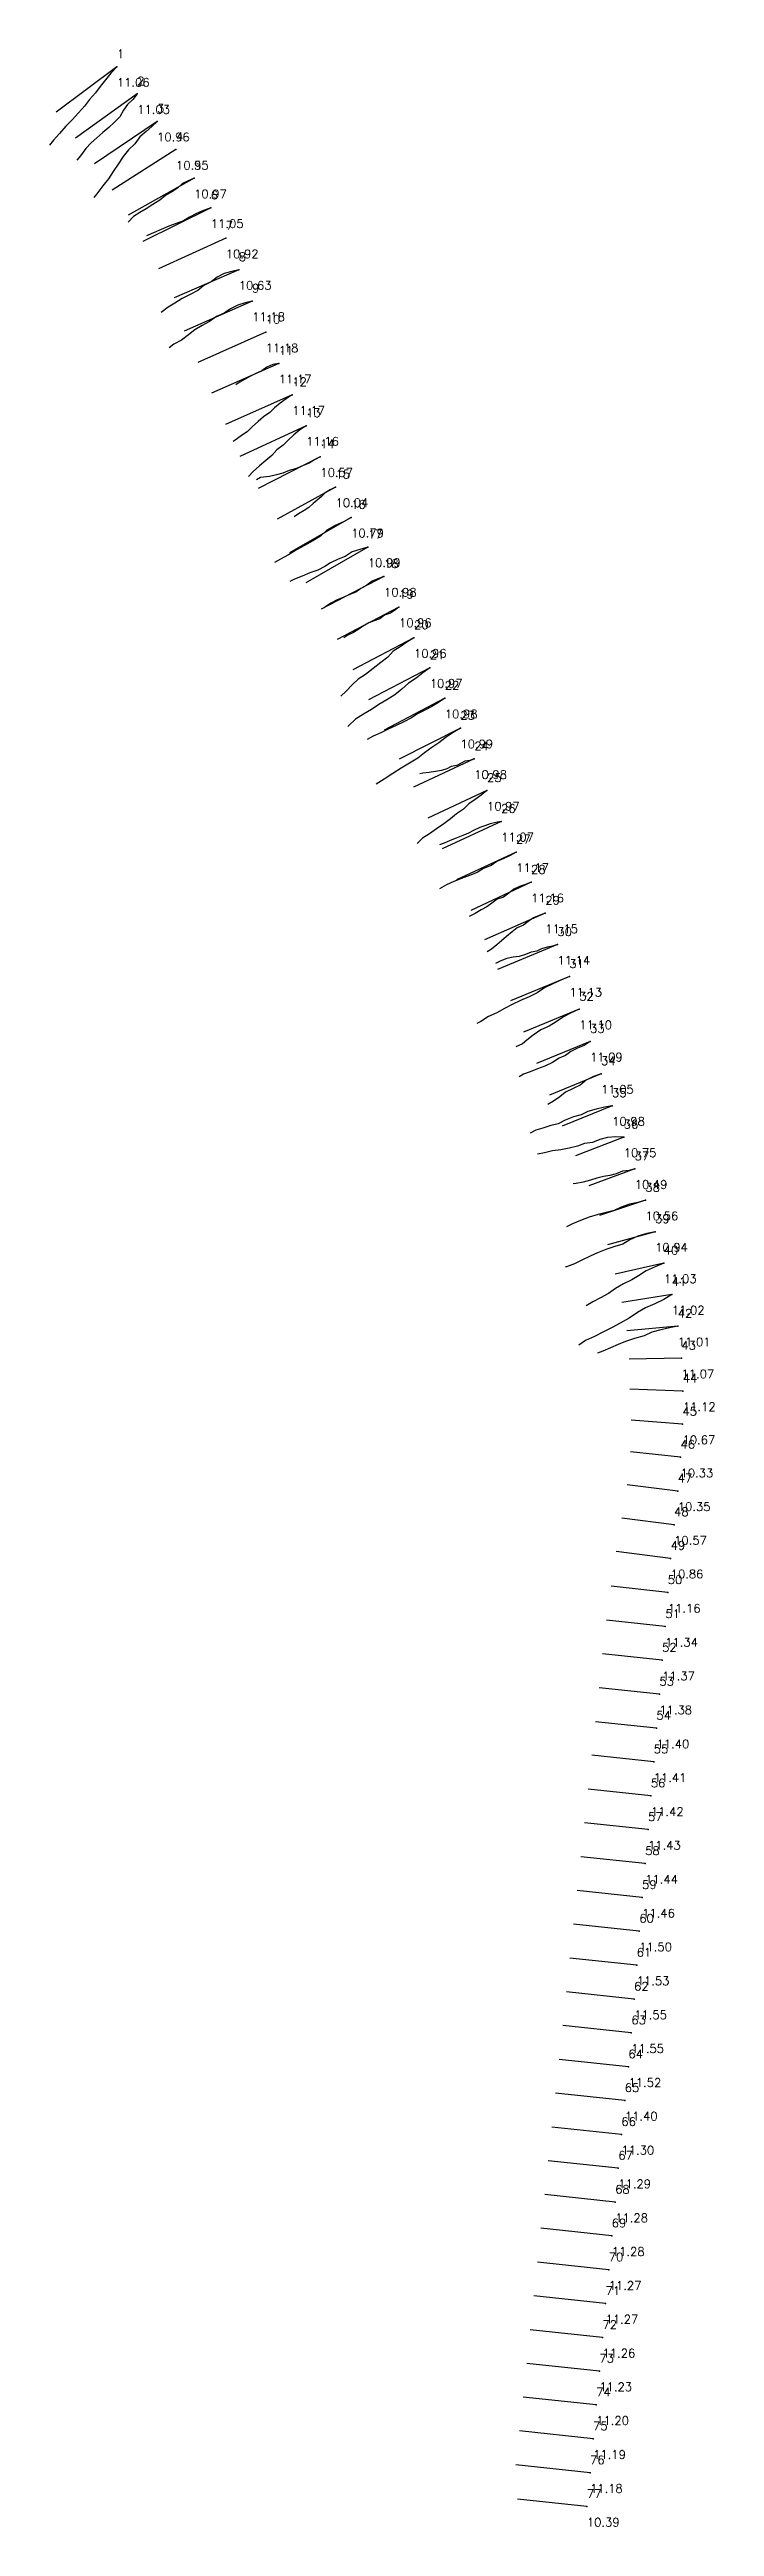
# Model space of a CAD drawing. Extents: x 748848.6 to 748872.1, y 8930454.9 to 8930542.4.
import ezdxf

# ---------------------------------------------------------------- set-up
doc = ezdxf.new("R2010")
doc.units = 0
for name, color, linetype in [('Hole', 7, 'Continuous'), ('Length', 7, 'Continuous'), ('Number', 7, 'Continuous'), ('Real Hole', 7, 'Continuous'), ('Theoretical Hole', 7, 'Continuous')]:
    doc.layers.add(name, color=color, linetype=linetype)
doc.styles.get("Standard").update_dxf_attribs({"font": 'simplex.shx'})

msp = doc.modelspace()

# ---------------------------------------------------------------- linework, layer by layer
at = {"layer": 'Hole', "color": 244, "true_color": 0x0a11ff}
for p in [(748850.95, 8930541.75, 220.74), (748851.67, 8930540.79, 220.7), (748852.37, 8930539.82, 220.63), (748853.04, 8930538.82, 220.63), (748853.68, 8930537.81, 220.67), (748854.27, 8930536.76, 220.73), (748854.8, 8930535.69, 220.85), (748855.26, 8930534.58, 220.92), (748855.73, 8930533.47, 220.87), (748856.21, 8930532.37, 220.87), (748856.67, 8930531.27, 220.87), (748857.15, 8930530.16, 220.87), (748857.64, 8930529.07, 220.86), (748858.14, 8930527.97, 220.79), (748858.68, 8930526.9, 220.72), (748859.23, 8930525.83, 220.65), (748859.82, 8930524.78, 220.69), (748860.39, 8930523.74, 220.7), (748860.92, 8930522.66, 220.68), (748861.45, 8930521.58, 220.69), (748862.01, 8930520.52, 220.7), (748862.54, 8930519.44, 220.71), (748863.09, 8930518.38, 220.72), (748863.58, 8930517.3, 220.72), (748864.03, 8930516.18, 220.73), (748864.53, 8930515.09, 220.83), (748865.06, 8930514.01, 220.93), (748865.59, 8930512.94, 220.91), (748866.09, 8930511.85, 220.9), (748866.52, 8930510.74, 220.9), (748866.94, 8930509.61, 220.9), (748867.29, 8930508.46, 220.9), (748867.67, 8930507.32, 220.9), (748868.06, 8930506.18, 220.87), (748868.45, 8930505.05, 220.82), (748868.86, 8930503.94, 220.83), (748869.25, 8930502.82, 220.85), (748869.63, 8930501.71, 220.87), (748869.97, 8930500.6, 220.88), (748870.28, 8930499.49, 220.9), (748870.56, 8930498.38, 220.91), (748870.77, 8930497.26, 220.93), (748870.9, 8930496.13, 220.95), (748870.95, 8930494.97, 220.96), (748870.94, 8930493.8, 220.98), (748870.87, 8930492.63, 221), (748870.77, 8930491.44, 221.01), (748870.64, 8930490.25, 221.02), (748870.52, 8930489.06, 221.05), (748870.42, 8930487.85, 221.12), (748870.33, 8930486.65, 221.17), (748870.22, 8930485.46, 221.18), (748870.12, 8930484.26, 221.18), (748870.02, 8930483.06, 221.19), (748869.92, 8930481.87, 221.19), (748869.82, 8930480.67, 221.2), (748869.72, 8930479.48, 221.2), (748869.62, 8930478.28, 221.21), (748869.51, 8930477.08, 221.23), (748869.41, 8930475.89, 221.26), (748869.32, 8930474.69, 221.28), (748869.23, 8930473.49, 221.3), (748869.13, 8930472.3, 221.29), (748869.03, 8930471.1, 221.25), (748868.9, 8930469.91, 221.13), (748868.78, 8930468.71, 221.03), (748868.67, 8930467.52, 221.01), (748868.56, 8930466.32, 221), (748868.44, 8930465.13, 220.99), (748868.33, 8930463.93, 220.99), (748868.22, 8930462.74, 220.98), (748868.11, 8930461.54, 220.97), (748868, 8930460.35, 220.93), (748867.89, 8930459.16, 220.89), (748867.78, 8930457.96, 220.88), (748867.67, 8930456.76, 220.87), (748867.56, 8930455.57, 220.86)]:
    msp.add_point(p, dxfattribs=at)
at = {"layer": 'Real Hole', "color": 1, "true_color": 0xff0000}
for points in [[(748850.95, 8930541.75, 220.74), (748850.743, 8930541.516, 219.79), (748850.55, 8930541.285, 218.837), (748850.36, 8930541.056, 217.882), (748850.194, 8930540.828, 216.922), (748849.984, 8930540.594, 215.973), (748849.808, 8930540.359, 215.017), (748849.591, 8930540.122, 214.07), (748849.372, 8930539.878, 213.126), (748849.15, 8930539.65, 212.177), (748848.927, 8930539.393, 211.237), (748848.709, 8930539.151, 210.292), (748848.571, 8930538.975, 209.628)], [(748851.67, 8930540.79, 220.7), (748851.512, 8930540.595, 219.732), (748851.33, 8930540.412, 218.766), (748851.183, 8930540.213, 217.797), (748851.057, 8930539.98, 216.833), (748850.866, 8930539.788, 215.87), (748850.668, 8930539.607, 214.907), (748850.46, 8930539.423, 213.946), (748850.248, 8930539.238, 212.986), (748850.04, 8930539.061, 212.024), (748849.855, 8930538.86, 211.063), (748849.67, 8930538.603, 210.114), (748849.533, 8930538.443, 209.446)], [(748852.37, 8930539.82, 220.63), (748852.187, 8930539.642, 219.663), (748851.992, 8930539.466, 218.698), (748851.763, 8930539.276, 217.744), (748851.582, 8930539.03, 216.791), (748851.362, 8930538.814, 215.84), (748851.176, 8930538.575, 214.887), (748850.997, 8930538.308, 213.94), (748850.825, 8930538.047, 212.99), (748850.651, 8930537.793, 212.039), (748850.456, 8930537.536, 211.092), (748850.247, 8930537.26, 210.154), (748850.134, 8930537.133, 209.684)], [(748853.68, 8930537.81, 220.67), (748853.473, 8930537.723, 219.696), (748853.267, 8930537.619, 218.722), (748853.093, 8930537.458, 217.751), (748852.894, 8930537.324, 216.78), (748852.671, 8930537.195, 215.814), (748852.471, 8930537.035, 214.847), (748852.225, 8930536.888, 213.889), (748851.981, 8930536.735, 212.932), (748851.763, 8930536.6, 211.965), (748851.537, 8930536.457, 211.002), (748851.349, 8930536.261, 210.039)], [(748854.27, 8930536.76, 220.73), (748854.008, 8930536.675, 219.769), (748853.764, 8930536.564, 218.805), (748853.521, 8930536.437, 217.844), (748853.305, 8930536.305, 216.876), (748853.049, 8930536.212, 215.914), (748852.787, 8930536.118, 214.954), (748852.521, 8930535.999, 213.997), (748852.25, 8930535.877, 213.042), (748852.001, 8930535.776, 212.079)], [(748855.26, 8930534.58, 220.92), (748855.011, 8930534.516, 219.954), (748854.738, 8930534.444, 218.994), (748854.493, 8930534.311, 218.034), (748854.279, 8930534.149, 217.071), (748854.024, 8930534.019, 216.112), (748853.807, 8930533.844, 215.152), (748853.537, 8930533.704, 214.199), (748853.26, 8930533.56, 213.25), (748853.001, 8930533.402, 212.297), (748852.763, 8930533.259, 211.336), (748852.519, 8930533.07, 210.385)], [(748855.73, 8930533.47, 220.87), (748855.48, 8930533.404, 219.904), (748855.221, 8930533.321, 218.942), (748854.963, 8930533.201, 217.983), (748854.743, 8930533.045, 217.02), (748854.473, 8930532.928, 216.064), (748854.223, 8930532.746, 215.113), (748853.966, 8930532.605, 214.157), (748853.701, 8930532.461, 213.204), (748853.479, 8930532.282, 212.246), (748853.232, 8930532.089, 211.296), (748852.965, 8930531.948, 210.343), (748852.798, 8930531.816, 209.676)], [(748856.67, 8930531.27, 220.87), (748856.465, 8930531.231, 219.892), (748856.254, 8930531.14, 218.919), (748856.073, 8930531.011, 217.944), (748855.865, 8930530.913, 216.97), (748855.648, 8930530.811, 216), (748855.46, 8930530.698, 215.024), (748855.277, 8930530.591, 214.047), (748855.15, 8930530.518, 213.465)], [(748857.15, 8930530.16, 220.87), (748856.938, 8930530.015, 219.903), (748856.72, 8930529.87, 218.938), (748856.516, 8930529.706, 217.973), (748856.358, 8930529.531, 217.002), (748856.135, 8930529.387, 216.037), (748855.939, 8930529.214, 215.072), (748855.739, 8930529.046, 214.107), (748855.563, 8930528.864, 213.14), (748855.348, 8930528.708, 212.176), (748855.132, 8930528.555, 211.211), (748855.066, 8930528.506, 210.922)], [(748857.64, 8930529.07, 220.86), (748857.419, 8930528.922, 219.896), (748857.202, 8930528.743, 218.936), (748857.004, 8930528.562, 217.973), (748856.826, 8930528.38, 217.006), (748856.609, 8930528.218, 216.043), (748856.429, 8930528.018, 215.08), (748856.219, 8930527.839, 214.119), (748855.991, 8930527.65, 213.164), (748855.767, 8930527.451, 212.21), (748855.602, 8930527.275, 211.447)], [(748858.14, 8930527.97, 220.79), (748857.936, 8930527.865, 219.817), (748857.745, 8930527.745, 218.842), (748857.534, 8930527.663, 217.869), (748857.296, 8930527.559, 216.903), (748857.045, 8930527.486, 215.937), (748856.815, 8930527.389, 214.969), (748856.595, 8930527.334, 213.995), (748856.342, 8930527.276, 213.03), (748856.032, 8930527.234, 212.08), (748855.881, 8930527.154, 211.505)], [(748858.68, 8930526.9, 220.72), (748858.485, 8930526.802, 219.744), (748858.306, 8930526.696, 218.766), (748858.173, 8930526.556, 217.785), (748858.027, 8930526.443, 216.802), (748857.882, 8930526.317, 215.821), (748857.736, 8930526.183, 214.84), (748857.566, 8930526.075, 213.861), (748857.371, 8930525.954, 212.888), (748857.215, 8930525.854, 212.007)], [(748859.23, 8930525.83, 220.65), (748858.955, 8930525.679, 219.7), (748858.67, 8930525.542, 218.752), (748858.373, 8930525.383, 217.81), (748858.15, 8930525.17, 216.859), (748857.879, 8930525.006, 215.911), (748857.587, 8930524.841, 214.969), (748857.303, 8930524.684, 214.022), (748857.015, 8930524.51, 213.081), (748856.732, 8930524.35, 212.135), (748856.525, 8930524.237, 211.371)], [(748859.82, 8930524.78, 220.69), (748859.531, 8930524.701, 219.736), (748859.262, 8930524.611, 218.777), (748859.019, 8930524.449, 217.821), (748858.767, 8930524.352, 216.858), (748858.499, 8930524.224, 215.903), (748858.294, 8930524.099, 214.932), (748858.049, 8930523.972, 213.971), (748857.774, 8930523.87, 213.015), (748857.493, 8930523.756, 212.062), (748857.225, 8930523.646, 211.105), (748857.059, 8930523.57, 210.533)], [(748860.39, 8930523.74, 220.7), (748860.178, 8930523.665, 219.726), (748859.974, 8930523.572, 218.751), (748859.788, 8930523.434, 217.778), (748859.568, 8930523.317, 216.81), (748859.399, 8930523.187, 215.833), (748859.212, 8930523.124, 214.852), (748858.967, 8930523.017, 213.889), (748858.737, 8930522.919, 212.921), (748858.517, 8930522.799, 211.952), (748858.302, 8930522.654, 210.987), (748858.279, 8930522.64, 210.89)], [(748860.92, 8930522.66, 220.68), (748860.766, 8930522.538, 219.699), (748860.615, 8930522.45, 218.715), (748860.413, 8930522.372, 217.739), (748860.249, 8930522.253, 216.759), (748860.043, 8930522.181, 215.783), (748859.849, 8930522.108, 214.805), (748859.63, 8930521.979, 213.838), (748859.47, 8930521.863, 212.858), (748859.314, 8930521.767, 211.875), (748859.117, 8930521.673, 210.899), (748858.971, 8930521.581, 210.118)], [(748861.45, 8930521.58, 220.69), (748861.197, 8930521.424, 219.735), (748860.965, 8930521.259, 218.777), (748860.714, 8930521.109, 217.82), (748860.522, 8930520.896, 216.862), (748860.28, 8930520.7, 215.912), (748860.008, 8930520.493, 214.972), (748859.736, 8930520.281, 214.034), (748859.482, 8930520.112, 213.081), (748859.27, 8930519.913, 212.124), (748859.049, 8930519.696, 211.174), (748858.865, 8930519.516, 210.416)], [(748862.01, 8930520.52, 220.7), (748861.757, 8930520.342, 219.749), (748861.522, 8930520.15, 218.796), (748861.252, 8930519.975, 217.849), (748861.016, 8930519.76, 216.902), (748860.77, 8930519.567, 215.952), (748860.492, 8930519.39, 215.008), (748860.206, 8930519.222, 214.064), (748859.946, 8930519.048, 213.115), (748859.663, 8930518.879, 212.17), (748859.378, 8930518.698, 211.229), (748859.137, 8930518.464, 210.287), (748859.11, 8930518.441, 210.194)], [(748862.54, 8930519.44, 220.71), (748862.315, 8930519.287, 219.748), (748862.078, 8930519.152, 218.786), (748861.829, 8930519.019, 217.826), (748861.573, 8930518.894, 216.868), (748861.36, 8930518.746, 215.902), (748861.088, 8930518.614, 214.949), (748860.822, 8930518.482, 213.994), (748860.542, 8930518.351, 213.043), (748860.281, 8930518.226, 212.086), (748860.008, 8930518.103, 211.131), (748859.793, 8930517.986, 210.162)], [(748863.09, 8930518.38, 220.72), (748862.836, 8930518.228, 219.765), (748862.584, 8930518.068, 218.81), (748862.327, 8930517.87, 217.865), (748862.084, 8930517.698, 216.91), (748861.817, 8930517.509, 215.965), (748861.585, 8930517.323, 215.01), (748861.297, 8930517.145, 214.069), (748860.999, 8930516.968, 213.131), (748860.703, 8930516.784, 212.194), (748860.393, 8930516.587, 211.263), (748860.109, 8930516.405, 210.322)], [(748863.58, 8930517.3, 220.72), (748863.419, 8930517.241, 219.735), (748863.25, 8930517.216, 218.749), (748863.119, 8930517.147, 217.761), (748862.968, 8930517.068, 216.775), (748862.766, 8930517.036, 215.796), (748862.607, 8930516.954, 214.812), (748862.42, 8930516.893, 213.832), (748862.207, 8930516.86, 212.855), (748861.991, 8930516.825, 211.88), (748861.767, 8930516.792, 210.906), (748861.654, 8930516.777, 210.317)], [(748864.03, 8930516.18, 220.73), (748863.825, 8930516.022, 219.764), (748863.61, 8930515.863, 218.8), (748863.383, 8930515.708, 217.839), (748863.198, 8930515.521, 216.874), (748862.953, 8930515.36, 215.918), (748862.735, 8930515.182, 214.959), (748862.501, 8930515.006, 214.003), (748862.25, 8930514.828, 213.051), (748862.003, 8930514.655, 212.097), (748861.751, 8930514.502, 211.142), (748861.557, 8930514.316, 210.179)], [(748864.53, 8930515.09, 220.83), (748864.341, 8930515.049, 219.849), (748864.146, 8930515.009, 218.869), (748863.958, 8930514.932, 217.89), (748863.772, 8930514.874, 216.909), (748863.555, 8930514.769, 215.938), (748863.381, 8930514.673, 214.958), (748863.178, 8930514.599, 213.982), (748862.941, 8930514.502, 213.015), (748862.727, 8930514.412, 212.043), (748862.512, 8930514.326, 211.07), (748862.351, 8930514.269, 210.391)], [(748865.06, 8930514.01, 220.93), (748864.846, 8930513.887, 219.961), (748864.62, 8930513.783, 218.992), (748864.379, 8930513.673, 218.028), (748864.178, 8930513.539, 217.058), (748863.906, 8930513.432, 216.101), (748863.679, 8930513.286, 215.138), (748863.415, 8930513.184, 214.179), (748863.132, 8930513.073, 213.227), (748862.864, 8930512.964, 212.27), (748862.598, 8930512.853, 211.312), (748862.356, 8930512.711, 210.352)], [(748865.59, 8930512.94, 220.91), (748865.386, 8930512.865, 219.934), (748865.182, 8930512.79, 218.958), (748864.975, 8930512.695, 217.984), (748864.804, 8930512.56, 217.008), (748864.611, 8930512.417, 216.037), (748864.394, 8930512.34, 215.064), (748864.198, 8930512.201, 214.093), (748864.021, 8930512.08, 213.117), (748863.819, 8930511.967, 212.144), (748863.616, 8930511.842, 211.173), (748863.398, 8930511.739, 210.202)], [(748866.09, 8930511.85, 220.9), (748865.876, 8930511.774, 219.926), (748865.671, 8930511.684, 218.952), (748865.487, 8930511.562, 217.976), (748865.319, 8930511.426, 217), (748865.091, 8930511.327, 216.031), (748864.92, 8930511.189, 215.056), (748864.716, 8930511.023, 214.091), (748864.547, 8930510.872, 213.117), (748864.378, 8930510.727, 212.142), (748864.185, 8930510.581, 211.172), (748864.036, 8930510.485, 210.495)], [(748866.52, 8930510.74, 220.9), (748866.346, 8930510.689, 219.917), (748866.159, 8930510.655, 218.935), (748865.957, 8930510.593, 217.957), (748865.796, 8930510.508, 216.974), (748865.591, 8930510.47, 215.996), (748865.392, 8930510.393, 215.019), (748865.169, 8930510.323, 214.047), (748864.951, 8930510.298, 213.071), (748864.733, 8930510.252, 212.096), (748864.521, 8930510.172, 211.122), (748864.325, 8930510.068, 210.147)], [(748866.94, 8930509.61, 220.9), (748866.641, 8930509.49, 219.953), (748866.353, 8930509.357, 219.005), (748866.061, 8930509.216, 218.059), (748865.801, 8930509.032, 217.111), (748865.516, 8930508.9, 216.162), (748865.216, 8930508.763, 215.218), (748864.925, 8930508.629, 214.27), (748864.648, 8930508.48, 213.321), (748864.375, 8930508.33, 212.371), (748864.083, 8930508.196, 211.424), (748863.81, 8930508.019, 210.478), (748863.668, 8930507.95, 210.004)], [(748867.29, 8930508.46, 220.9), (748867.01, 8930508.334, 219.948), (748866.738, 8930508.194, 218.996), (748866.475, 8930508.018, 218.048), (748866.227, 8930507.857, 217.092), (748865.927, 8930507.728, 216.147), (748865.666, 8930507.539, 215.201), (748865.437, 8930507.363, 214.243), (748865.28, 8930507.238, 213.263), (748865.054, 8930507.135, 212.503)], [(748867.67, 8930507.32, 220.9), (748867.463, 8930507.182, 219.931), (748867.232, 8930507.079, 218.964), (748866.992, 8930506.967, 218), (748866.807, 8930506.821, 217.028), (748866.577, 8930506.733, 216.058), (748866.347, 8930506.58, 215.097), (748866.068, 8930506.448, 214.146), (748865.82, 8930506.347, 213.183), (748865.551, 8930506.241, 212.226), (748865.318, 8930506.16, 211.256), (748865.168, 8930506.074, 210.578)], [(748868.06, 8930506.18, 220.87), (748867.797, 8930506.078, 219.911), (748867.529, 8930505.951, 218.956), (748867.322, 8930505.78, 217.992), (748867.071, 8930505.657, 217.032), (748866.799, 8930505.525, 216.079), (748866.607, 8930505.368, 215.11), (748866.385, 8930505.206, 214.149), (748866.178, 8930505.098, 213.383)], [(748868.45, 8930505.05, 220.82), (748868.185, 8930504.994, 219.857), (748867.893, 8930504.93, 218.903), (748867.596, 8930504.844, 217.952), (748867.361, 8930504.732, 216.987), (748867.088, 8930504.66, 216.027), (748866.787, 8930504.534, 215.082), (748866.544, 8930504.415, 214.119), (748866.29, 8930504.346, 213.155), (748866.002, 8930504.256, 212.201), (748865.754, 8930504.184, 211.235), (748865.554, 8930504.081, 210.363)], [(748868.86, 8930503.94, 220.83), (748868.584, 8930503.949, 219.869), (748868.287, 8930503.931, 218.914), (748868.012, 8930503.856, 217.956), (748867.755, 8930503.756, 216.994), (748867.48, 8930503.716, 216.034), (748867.232, 8930503.62, 215.07), (748866.936, 8930503.552, 214.117), (748866.636, 8930503.496, 213.165), (748866.348, 8930503.454, 212.208), (748866.059, 8930503.382, 211.254), (748865.815, 8930503.338, 210.599)], [(748869.25, 8930502.82, 220.85), (748869.054, 8930502.76, 219.871), (748868.813, 8930502.733, 218.901), (748868.6, 8930502.646, 217.928), (748868.372, 8930502.588, 216.956), (748868.142, 8930502.545, 215.984), (748867.913, 8930502.496, 215.011), (748867.685, 8930502.421, 214.041), (748867.423, 8930502.347, 213.078), (748867.176, 8930502.305, 212.11), (748867.076, 8930502.291, 211.723)], [(748869.63, 8930501.71, 220.87), (748869.361, 8930501.634, 219.91), (748869.061, 8930501.575, 218.958), (748868.772, 8930501.472, 218.006), (748868.528, 8930501.343, 217.045), (748868.242, 8930501.279, 216.089), (748867.953, 8930501.204, 215.134), (748867.646, 8930501.112, 214.187), (748867.338, 8930500.999, 213.242), (748867.056, 8930500.873, 212.291), (748866.845, 8930500.77, 211.527)], [(748869.97, 8930500.6, 220.88), (748869.674, 8930500.54, 219.927), (748869.365, 8930500.441, 218.981), (748869.075, 8930500.313, 218.032), (748868.827, 8930500.164, 217.075), (748868.542, 8930500.074, 216.121), (748868.225, 8930499.975, 215.178), (748867.94, 8930499.851, 214.227), (748867.67, 8930499.732, 213.272), (748867.378, 8930499.599, 212.325), (748867.12, 8930499.459, 211.369), (748866.834, 8930499.364, 210.415), (748866.805, 8930499.354, 210.32)], [(748870.28, 8930499.49, 220.9), (748869.973, 8930499.364, 219.957), (748869.66, 8930499.22, 219.018), (748869.387, 8930499.043, 218.072), (748869.144, 8930498.894, 217.114), (748868.854, 8930498.762, 216.166), (748868.574, 8930498.589, 215.222), (748868.318, 8930498.422, 214.269), (748868.036, 8930498.266, 213.323), (748867.767, 8930498.122, 212.371), (748867.538, 8930497.979, 211.617)], [(748870.56, 8930498.38, 220.91), (748870.281, 8930498.205, 219.966), (748869.961, 8930498.052, 219.031), (748869.632, 8930497.912, 218.097), (748869.351, 8930497.744, 217.152), (748869.048, 8930497.54, 216.221), (748868.733, 8930497.369, 215.287), (748868.45, 8930497.22, 214.34), (748868.146, 8930497.063, 213.4), (748867.827, 8930496.902, 212.466), (748867.509, 8930496.751, 211.53), (748867.276, 8930496.596, 210.781)], [(748870.77, 8930497.26, 220.93), (748870.482, 8930497.202, 219.974), (748870.168, 8930497.132, 219.027), (748869.852, 8930497.05, 218.082), (748869.583, 8930496.925, 217.127), (748869.241, 8930496.831, 216.192), (748868.929, 8930496.727, 215.248), (748868.663, 8930496.615, 214.29), (748868.397, 8930496.495, 213.334), (748868.124, 8930496.379, 212.379), (748867.93, 8930496.311, 211.71)]]:
    msp.add_polyline3d(points, dxfattribs=at)
at = {"layer": 'Theoretical Hole', "color": 244, "true_color": 0x0a11ff}
for p, q in [((748850.95, 8930541.75, 220.74), (748848.812, 8930540.148, 210.008)), ((748851.67, 8930540.79, 220.7), (748849.493, 8930539.231, 210)), ((748852.37, 8930539.82, 220.63), (748850.157, 8930538.32, 210.001)), ((748853.04, 8930538.82, 220.63), (748850.786, 8930537.393, 210.01)), ((748853.68, 8930537.81, 220.67), (748851.35, 8930536.505, 210.03)), ((748854.27, 8930536.76, 220.73), (748851.872, 8930535.57, 210.009)), ((748854.8, 8930535.69, 220.85), (748852.418, 8930534.613, 210.247)), ((748855.26, 8930534.58, 220.92), (748852.972, 8930533.583, 210.587)), ((748855.73, 8930533.47, 220.87), (748853.331, 8930532.404, 210.003)), ((748856.21, 8930532.37, 220.87), (748853.815, 8930531.305, 210.002)), ((748856.67, 8930531.27, 220.87), (748854.299, 8930530.216, 210.005)), ((748857.15, 8930530.16, 220.87), (748854.791, 8930529.112, 210.002)), ((748857.64, 8930529.07, 220.86), (748855.291, 8930527.983, 210.004)), ((748858.14, 8930527.97, 220.79), (748855.946, 8930526.849, 210.511)), ((748858.68, 8930526.9, 220.72), (748856.62, 8930525.764, 210.959)), ((748859.23, 8930525.83, 220.65), (748857.055, 8930524.577, 210.156)), ((748859.82, 8930524.78, 220.69), (748857.629, 8930523.518, 209.995)), ((748860.39, 8930523.74, 220.7), (748858.174, 8930522.583, 210.008)), ((748860.92, 8930522.66, 220.68), (748858.73, 8930521.519, 210.002)), ((748861.45, 8930521.58, 220.69), (748859.284, 8930520.451, 210.006)), ((748862.01, 8930520.52, 220.7), (748859.843, 8930519.391, 210.006)), ((748862.54, 8930519.44, 220.71), (748860.391, 8930518.32, 210.001)), ((748863.09, 8930518.38, 220.72), (748860.929, 8930517.296, 209.999)), ((748863.58, 8930517.3, 220.72), (748861.432, 8930516.302, 209.999)), ((748864.03, 8930516.18, 220.73), (748861.936, 8930515.207, 210.006)), ((748864.53, 8930515.09, 220.83), (748862.446, 8930514.122, 210.001)), ((748865.06, 8930514.01, 220.93), (748862.95, 8930513.03, 210.005)), ((748865.59, 8930512.94, 220.91), (748863.456, 8930511.949, 210.001)), ((748866.09, 8930511.85, 220.9), (748863.938, 8930510.909, 210)), ((748866.52, 8930510.74, 220.9), (748864.401, 8930509.863, 209.999)), ((748866.94, 8930509.61, 220.9), (748864.86, 8930508.749, 210)), ((748867.29, 8930508.46, 220.9), (748865.316, 8930507.643, 210.008)), ((748867.67, 8930507.32, 220.9), (748865.78, 8930506.537, 210)), ((748868.06, 8930506.18, 220.87), (748866.233, 8930505.424, 209.998)), ((748868.45, 8930505.05, 220.82), (748866.692, 8930504.322, 210.006)), ((748868.86, 8930503.94, 220.83), (748867.163, 8930503.28, 210.235)), ((748869.25, 8930502.82, 220.85), (748867.632, 8930502.22, 210.503)), ((748869.63, 8930501.71, 220.87), (748868.005, 8930501.176, 210.449)), ((748869.97, 8930500.6, 220.88), (748868.287, 8930500.131, 210.08)), ((748870.28, 8930499.49, 220.9), (748868.557, 8930499.103, 210.012)), ((748870.56, 8930498.38, 220.91), (748868.799, 8930498.1, 210.035)), ((748870.77, 8930497.26, 220.93), (748868.969, 8930497.101, 210.069)), ((748870.9, 8930496.13, 220.95), (748869.058, 8930496.095, 210.034)), ((748870.95, 8930494.97, 220.96), (748869.078, 8930495.036, 209.999)), ((748870.94, 8930493.8, 220.98), (748869.128, 8930493.942, 210.466)), ((748870.87, 8930492.63, 221), (748869.097, 8930492.821, 210.825)), ((748870.77, 8930491.44, 221.01), (748868.978, 8930491.663, 210.819)), ((748870.64, 8930490.25, 221.02), (748868.792, 8930490.48, 210.615)), ((748870.52, 8930489.06, 221.05), (748868.597, 8930489.3, 210.364)), ((748870.42, 8930487.85, 221.12), (748868.413, 8930488.078, 210.144)), ((748870.33, 8930486.65, 221.17), (748868.253, 8930486.88, 210.024)), ((748870.22, 8930485.46, 221.18), (748868.115, 8930485.685, 210.009)), ((748870.12, 8930484.26, 221.18), (748867.992, 8930484.488, 210.003)), ((748870.02, 8930483.06, 221.19), (748867.863, 8930483.291, 209.998)), ((748869.92, 8930481.87, 221.19), (748867.732, 8930482.104, 209.994)), ((748869.82, 8930480.67, 221.2), (748867.603, 8930480.907, 210)), ((748869.72, 8930479.48, 221.2), (748867.477, 8930479.72, 209.995)), ((748869.62, 8930478.28, 221.21), (748867.35, 8930478.523, 210)), ((748869.51, 8930477.08, 221.23), (748867.217, 8930477.325, 210.004)), ((748869.41, 8930475.89, 221.26), (748867.087, 8930476.139, 210)), ((748869.32, 8930474.69, 221.28), (748866.962, 8930474.942, 209.997)), ((748869.23, 8930473.49, 221.3), (748866.838, 8930473.746, 210.003)), ((748869.13, 8930472.3, 221.29), (748866.707, 8930472.559, 210)), ((748869.03, 8930471.1, 221.25), (748866.582, 8930471.362, 209.996)), ((748868.9, 8930469.91, 221.13), (748866.449, 8930470.172, 210)), ((748868.78, 8930468.71, 221.03), (748866.321, 8930468.973, 210.004)), ((748868.67, 8930467.52, 221.01), (748866.194, 8930467.785, 209.998)), ((748868.56, 8930466.32, 221), (748866.073, 8930466.586, 210.001)), ((748868.44, 8930465.13, 220.99), (748865.938, 8930465.398, 209.994)), ((748868.33, 8930463.93, 220.99), (748865.811, 8930464.2, 210.008)), ((748868.22, 8930462.74, 220.98), (748865.682, 8930463.012, 210.003)), ((748868.11, 8930461.54, 220.97), (748865.555, 8930461.813, 210.007)), ((748868, 8930460.35, 220.93), (748865.433, 8930460.625, 210.001)), ((748867.89, 8930459.16, 220.89), (748865.307, 8930459.436, 209.995)), ((748867.78, 8930457.96, 220.88), (748865.177, 8930458.239, 210.001)), ((748867.67, 8930456.76, 220.87), (748865.048, 8930457.041, 210.005)), ((748867.56, 8930455.57, 220.86), (748865.104, 8930455.833, 210.768))]:
    msp.add_line(p, q, dxfattribs=at)

# ---------------------------------------------------------------- texts
at = {"layer": 'Length', "color": 244, "true_color": 0x0a11ff}
for s, p in [('11.06', (748850.95, 8930541.046, 220.74)), ('11.03', (748851.67, 8930540.086, 220.7)), ('10.96', (748852.37, 8930539.116, 220.63)), ('10.95', (748853.04, 8930538.116, 220.63)), ('10.97', (748853.68, 8930537.106, 220.67)), ('11.05', (748854.27, 8930536.056, 220.73)), ('10.92', (748854.8, 8930534.986, 220.85)), ('10.63', (748855.26, 8930533.876, 220.92)), ('11.18', (748855.73, 8930532.766, 220.87)), ('11.18', (748856.21, 8930531.666, 220.87)), ('11.17', (748856.67, 8930530.566, 220.87)), ('11.17', (748857.15, 8930529.456, 220.87)), ('11.16', (748857.64, 8930528.366, 220.86)), ('10.57', (748858.14, 8930527.266, 220.79)), ('10.04', (748858.68, 8930526.196, 220.72)), ('10.79', (748859.23, 8930525.126, 220.65)), ('10.99', (748859.82, 8930524.076, 220.69)), ('10.98', (748860.39, 8930523.036, 220.7)), ('10.96', (748860.92, 8930521.956, 220.68)), ('10.96', (748861.45, 8930520.876, 220.69)), ('10.97', (748862.01, 8930519.816, 220.7)), ('10.98', (748862.54, 8930518.736, 220.71)), ('10.99', (748863.09, 8930517.676, 220.72)), ('10.98', (748863.58, 8930516.596, 220.72)), ('10.97', (748864.03, 8930515.476, 220.73)), ('11.07', (748864.53, 8930514.386, 220.83)), ('11.17', (748865.06, 8930513.306, 220.93)), ('11.16', (748865.59, 8930512.236, 220.91)), ('11.15', (748866.09, 8930511.146, 220.9)), ('11.14', (748866.52, 8930510.036, 220.9)), ('11.13', (748866.94, 8930508.906, 220.9)), ('11.10', (748867.29, 8930507.756, 220.9)), ('11.09', (748867.67, 8930506.616, 220.9)), ('11.05', (748868.06, 8930505.476, 220.87)), ('10.98', (748868.45, 8930504.346, 220.82)), ('10.75', (748868.86, 8930503.236, 220.83)), ('10.49', (748869.25, 8930502.116, 220.85)), ('10.56', (748869.63, 8930501.006, 220.87)), ('10.94', (748869.97, 8930499.896, 220.88)), ('11.03', (748870.28, 8930498.786, 220.9)), ('11.02', (748870.56, 8930497.676, 220.91)), ('11.01', (748870.77, 8930496.556, 220.93)), ('11.07', (748870.9, 8930495.426, 220.95)), ('11.12', (748870.95, 8930494.266, 220.96)), ('10.67', (748870.94, 8930493.096, 220.98)), ('10.33', (748870.87, 8930491.926, 221)), ('10.35', (748870.77, 8930490.736, 221.01)), ('10.57', (748870.64, 8930489.546, 221.02)), ('10.86', (748870.52, 8930488.356, 221.05)), ('11.16', (748870.42, 8930487.146, 221.12)), ('11.34', (748870.33, 8930485.946, 221.17)), ('11.37', (748870.22, 8930484.756, 221.18)), ('11.38', (748870.12, 8930483.556, 221.18)), ('11.40', (748870.02, 8930482.356, 221.19)), ('11.41', (748869.92, 8930481.166, 221.19)), ('11.42', (748869.82, 8930479.966, 221.2)), ('11.43', (748869.72, 8930478.776, 221.2)), ('11.44', (748869.62, 8930477.576, 221.21)), ('11.46', (748869.51, 8930476.376, 221.23)), ('11.50', (748869.41, 8930475.186, 221.26)), ('11.53', (748869.32, 8930473.986, 221.28)), ('11.55', (748869.23, 8930472.786, 221.3)), ('11.55', (748869.13, 8930471.596, 221.29)), ('11.52', (748869.03, 8930470.396, 221.25)), ('11.40', (748868.9, 8930469.206, 221.13)), ('11.30', (748868.78, 8930468.006, 221.03)), ('11.29', (748868.67, 8930466.816, 221.01)), ('11.28', (748868.56, 8930465.616, 221)), ('11.28', (748868.44, 8930464.426, 220.99)), ('11.27', (748868.33, 8930463.226, 220.99)), ('11.27', (748868.22, 8930462.036, 220.98)), ('11.26', (748868.11, 8930460.836, 220.97)), ('11.23', (748868, 8930459.646, 220.93)), ('11.20', (748867.89, 8930458.456, 220.89)), ('11.19', (748867.78, 8930457.256, 220.88)), ('11.18', (748867.67, 8930456.056, 220.87)), ('10.39', (748867.56, 8930454.866, 220.86))]:
    msp.add_text(s, height=0.3, dxfattribs=at).set_placement(p)
at = {"layer": 'Number', "color": 244, "true_color": 0x0a11ff}
for s, p in [('1', (748850.95, 8930542.056, 220.74)), ('2', (748851.67, 8930541.096, 220.7)), ('3', (748852.37, 8930540.126, 220.63)), ('4', (748853.04, 8930539.126, 220.63)), ('5', (748853.68, 8930538.116, 220.67)), ('6', (748854.27, 8930537.066, 220.73)), ('7', (748854.8, 8930535.996, 220.85)), ('8', (748855.26, 8930534.886, 220.92)), ('9', (748855.73, 8930533.776, 220.87)), ('10', (748856.21, 8930532.676, 220.87)), ('11', (748856.67, 8930531.576, 220.87)), ('12', (748857.15, 8930530.466, 220.87)), ('13', (748857.64, 8930529.376, 220.86)), ('14', (748858.14, 8930528.276, 220.79)), ('15', (748858.68, 8930527.206, 220.72)), ('16', (748859.23, 8930526.136, 220.65)), ('17', (748859.82, 8930525.086, 220.69)), ('18', (748860.39, 8930524.046, 220.7)), ('19', (748860.92, 8930522.966, 220.68)), ('20', (748861.45, 8930521.886, 220.69)), ('21', (748862.01, 8930520.826, 220.7)), ('22', (748862.54, 8930519.746, 220.71)), ('23', (748863.09, 8930518.686, 220.72)), ('24', (748863.58, 8930517.606, 220.72)), ('25', (748864.03, 8930516.486, 220.73)), ('26', (748864.53, 8930515.396, 220.83)), ('27', (748865.06, 8930514.316, 220.93)), ('28', (748865.59, 8930513.246, 220.91)), ('29', (748866.09, 8930512.156, 220.9)), ('30', (748866.52, 8930511.046, 220.9)), ('31', (748866.94, 8930509.916, 220.9)), ('32', (748867.29, 8930508.766, 220.9)), ('33', (748867.67, 8930507.626, 220.9)), ('34', (748868.06, 8930506.486, 220.87)), ('35', (748868.45, 8930505.356, 220.82)), ('36', (748868.86, 8930504.246, 220.83)), ('37', (748869.25, 8930503.126, 220.85)), ('38', (748869.63, 8930502.016, 220.87)), ('39', (748869.97, 8930500.906, 220.88)), ('40', (748870.28, 8930499.796, 220.9)), ('41', (748870.56, 8930498.686, 220.91)), ('42', (748870.77, 8930497.566, 220.93)), ('43', (748870.9, 8930496.436, 220.95)), ('44', (748870.95, 8930495.276, 220.96)), ('45', (748870.94, 8930494.106, 220.98)), ('46', (748870.87, 8930492.936, 221)), ('47', (748870.77, 8930491.746, 221.01)), ('48', (748870.64, 8930490.556, 221.02)), ('49', (748870.52, 8930489.366, 221.05)), ('50', (748870.42, 8930488.156, 221.12)), ('51', (748870.33, 8930486.956, 221.17)), ('52', (748870.22, 8930485.766, 221.18)), ('53', (748870.12, 8930484.566, 221.18)), ('54', (748870.02, 8930483.366, 221.19)), ('55', (748869.92, 8930482.176, 221.19)), ('56', (748869.82, 8930480.976, 221.2)), ('57', (748869.72, 8930479.786, 221.2)), ('58', (748869.62, 8930478.586, 221.21)), ('59', (748869.51, 8930477.386, 221.23)), ('60', (748869.41, 8930476.196, 221.26)), ('61', (748869.32, 8930474.996, 221.28)), ('62', (748869.23, 8930473.796, 221.3)), ('63', (748869.13, 8930472.606, 221.29)), ('64', (748869.03, 8930471.406, 221.25)), ('65', (748868.9, 8930470.216, 221.13)), ('66', (748868.78, 8930469.016, 221.03)), ('67', (748868.67, 8930467.826, 221.01)), ('68', (748868.56, 8930466.626, 221)), ('69', (748868.44, 8930465.436, 220.99)), ('70', (748868.33, 8930464.236, 220.99)), ('71', (748868.22, 8930463.046, 220.98)), ('72', (748868.11, 8930461.846, 220.97)), ('73', (748868, 8930460.656, 220.93)), ('74', (748867.89, 8930459.466, 220.89)), ('75', (748867.78, 8930458.266, 220.88)), ('76', (748867.67, 8930457.066, 220.87)), ('77', (748867.56, 8930455.876, 220.86))]:
    msp.add_text(s, height=0.3, dxfattribs=at).set_placement(p)

doc.saveas('drawing.dxf')
